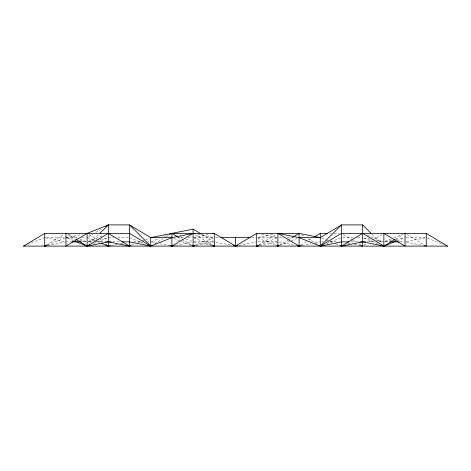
<?xml version="1.0" encoding="UTF-8"?>
<svg xmlns="http://www.w3.org/2000/svg" width="471" height="471" viewBox="0 0 471 471"><rect width="100%" height="100%" fill="white"/><g stroke="black" fill="none" stroke-linecap="round" stroke-linejoin="round"><path stroke-width="0.35" stroke-dasharray="2.35 1.77" d="M90.756 242.477L99.028 234.205M46.617 244.973L64.068 234.505M88.383 236.872L92.746 234.252M95.86 232.386L102.719 228.27M154.459 243.854L163.19 238.614M166.304 236.748L169.419 234.876M258.567 244.973L276.018 234.505M279.762 244.973L287.863 240.116M288.488 239.739L292.85 237.119M300.957 244.973L306.568 241.611M309.058 240.116L311.555 238.614M363.918 245.35L366.409 243.854M369.529 241.982L381.993 234.505M395.711 238.991L403.188 234.505M27.524 244.508L44.745 237.62L64.48 237.62M47.394 245.038L64.615 238.149M88.46 241.329L103.697 235.235M93.758 243.448L107.005 238.149M131.509 245.303L135.483 243.713M138.133 242.653L144.756 240.004M145.421 239.739L149.395 238.149M151.379 241.594L159.328 238.414M163.967 236.56L167.941 234.97M195.759 245.038L213.646 237.884M259.344 245.038L277.231 237.884M279.88 245.303L297.095 238.414M326.903 243.448L341.475 237.62M385.19 241.329L391.154 238.944M393.797 237.884L402.411 234.44M397.112 240.799L405.06 237.62M73.888 240.799L65.94 237.62L82.189 234.37M47.571 245.532L64.527 242.141M88.548 241.576L94.906 240.304M99.852 239.315L106.917 237.902M111.156 245.532L117.514 244.261M120.341 243.695L123.166 243.13M193.816 237.478L209.36 234.37M175.447 245.391L191.697 242.141M195.936 245.532L213.599 242M258.108 237.337L272.945 234.37M239.032 245.391L255.989 242M259.521 245.532L277.183 242M301.911 245.532L311.095 243.695M315.334 242.848L320.28 241.858M385.278 241.576L391.637 240.304M395.875 239.456L404.353 237.761M406.473 241.576L425.548 237.761M329.782 233.38L331.243 233.38M334.169 233.38L339.285 233.38M65.94 237.62L77.633 237.62M82.019 237.62L86.405 237.62M108.33 237.62L113.446 237.62M117.832 237.62L128.795 237.62M177.031 237.62L183.608 237.62M187.994 237.62L191.65 237.62M193.84 237.62L213.575 237.62M215.765 237.62L219.421 237.62M251.579 237.62L255.965 237.62M258.155 237.62L277.16 237.62M279.35 237.62L283.006 237.62M287.392 237.62L293.969 237.62M342.935 237.62L353.168 237.62M357.554 237.62L362.67 237.62M406.52 237.62L426.255 237.62M65.94 241.858L71.056 241.858M82.019 241.858L86.405 241.858M88.595 241.858L92.251 241.858M96.637 241.858L103.944 241.858M112.716 241.858L120.023 241.858M133.911 241.858L141.218 241.858M147.794 241.858L149.26 241.858M193.84 241.858L213.575 241.858M258.155 241.858L277.89 241.858M321.74 241.858L323.206 241.858M329.782 241.858L337.089 241.858M350.977 241.858L358.284 241.858M367.056 241.858L374.363 241.858M378.749 241.858L383.135 241.858M385.325 241.858L388.981 241.858M399.944 241.858L405.06 241.858M406.473 242.141L423.429 245.532M364.083 237.902L371.148 239.315M376.093 240.304L383.158 241.717M347.833 243.13L350.66 243.695M354.192 244.402L359.844 245.532M261.64 234.37L277.183 237.478M279.303 242.141L295.553 245.391M198.055 234.37L213.599 237.478M215.718 242.141L231.968 245.391M193.816 242L211.479 245.532M151.427 242L156.372 242.989M159.905 243.695L169.089 245.532M66.647 237.761L75.124 239.456M79.364 240.304L86.428 241.717M45.452 237.761L64.527 241.576M427.58 238.149L443.476 244.508M367.309 235.235L383.206 241.594M363.995 238.149L377.907 243.713M321.605 238.149L325.579 239.739M326.238 240.004L332.862 242.653M335.517 243.713L339.485 245.303M258.02 238.149L275.9 245.303M193.769 237.884L211.656 245.038M179.863 236.56L183.172 237.884M185.821 238.944L191.785 241.329M173.899 238.414L191.12 245.303M129.525 237.62L144.097 243.448M87.135 237.62L99.717 242.653M68.589 234.44L77.203 237.884M79.852 238.944L86.476 241.594M406.932 234.505L424.383 244.973M343.347 234.505L352.072 239.739M352.697 240.116L355.811 241.982M358.931 243.854L360.798 244.973M301.581 234.876L304.696 236.748M307.81 238.614L316.541 243.854M201.835 234.375L213.681 241.482M195.606 234.876L212.433 244.973M178.15 237.119L191.238 244.973M89.007 234.505L101.471 241.982M67.812 234.505L75.289 238.991M371.972 234.205L380.244 242.477"/><path stroke-width="0.71" d="M100.058 233.174L108.33 224.903L129.525 224.903L150.72 237.62L171.915 237.62L193.11 233.38L195.23 233.804M279.215 245.568L277.89 246.097L277.89 233.38L299.085 237.62L320.28 246.097L341.475 233.38L426.255 233.38L447.45 246.097L23.55 246.097L44.745 233.38L129.525 233.38L150.72 246.097L171.915 237.62M110.45 245.674L108.33 246.097L108.33 224.903L87.135 233.38L65.94 246.097L65.94 233.38M105.834 226.398L108.33 224.903M193.11 233.38L171.915 246.097L169.795 245.674M233.38 245.674L235.5 246.097L256.695 233.38L299.085 233.38L320.28 237.62L341.475 224.903L362.67 224.903L370.942 233.174M293.474 236.748L299.085 233.38L299.085 246.097L296.965 245.674M314.669 236.748L320.28 233.38L327.586 233.38M395.087 239.362L383.865 246.097L362.67 241.858L341.475 246.097L340.15 245.568M23.55 246.097L24.875 245.568M44.745 233.38L44.745 246.097L46.07 245.568M89.784 245.038L87.135 246.097L75.213 241.329M130.85 245.568L129.525 246.097L108.33 241.858L87.135 246.097L75.913 239.362M169.266 234.44L171.915 233.38L214.305 233.38L235.5 246.097L237.62 245.674M194.435 245.568L193.11 246.097L191.785 245.568M256.695 233.38L256.695 246.097L258.02 245.568M321.605 245.568L320.28 246.097L320.28 233.38M395.787 241.329L383.865 246.097L381.216 245.038M44.745 246.097L46.864 245.674M201.211 234.005L193.11 229.141L150.72 237.62L150.72 246.097L129.525 241.858L122.219 241.858M212.185 233.804L214.305 233.38L214.305 246.097L212.185 245.674M174.035 245.674L171.915 246.097L171.915 233.38L177.526 236.748M195.23 245.674L193.11 246.097L193.11 229.141M256.695 246.097L258.815 245.674M301.204 245.674L299.085 246.097L277.89 233.38M220.881 237.62L250.119 237.62M299.085 237.62L320.28 237.62M71.786 241.858L81.289 241.858M105.404 241.858L111.256 241.858M348.781 241.858L341.475 241.858L320.28 246.097L341.475 224.903L341.475 246.097L362.67 233.38L383.865 246.097L383.865 233.38L405.06 246.097L405.06 233.38M359.744 241.858L365.596 241.858M389.711 241.858L399.214 241.858M424.135 245.674L426.255 246.097L426.255 233.38M360.55 245.674L362.67 246.097L362.67 224.903M446.125 245.568L447.45 246.097M276.565 245.568L277.89 246.097M212.98 245.568L214.305 246.097M149.395 245.568L150.72 246.097L129.525 224.903L129.525 246.097L108.33 233.38L87.135 246.097L87.135 233.38M101.041 243.183L108.33 246.097L105.834 244.602M235.5 237.62L235.5 246.097"/></g></svg>
